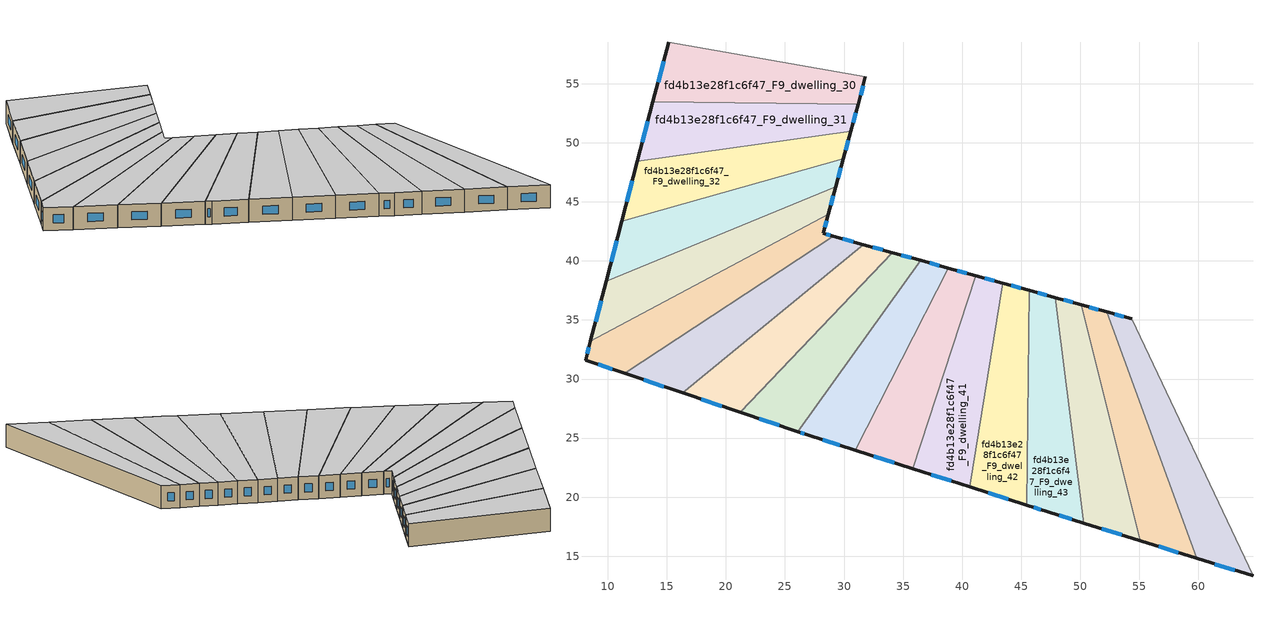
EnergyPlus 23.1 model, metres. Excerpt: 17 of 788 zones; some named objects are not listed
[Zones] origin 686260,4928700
fd4b13e28f1c6f47_F9_dwelling_30
 floor to fd4b13e28f1c6f47_F8_dwelling_30 (EU_floor_Construction): 31.82,55.6 31.19,53.29 13.82,53.48 15.14,58.54 z27
 wall outside (EU_wall_Construction): 31.19,53.29 31.82,55.6 / 15.14,58.54 13.82,53.48 z27:30
 wall to fd4b13e28f1c6f47_F9_dwelling_31 (EU_wall_Construction): 13.82,53.48 31.19,53.29 z27:30
 wall to fd4b13e28f1c6f47_F9_dwelling_29 (EU_wall_Construction): 31.82,55.6 15.14,58.54 z27:30
 window (EU_Window_Construction): 31.4,54.04 31.62,54.85 / 14.71,56.9 14.25,55.12 z27.97:29.03
 ceiling to fd4b13e28f1c6f47_F10_dwelling_30 (EU_floor_Construction): 31.19,53.29 31.82,55.6 15.14,58.54 13.82,53.48 z30
fd4b13e28f1c6f47_F9_dwelling_31
 floor to fd4b13e28f1c6f47_F8_dwelling_31 (EU_floor_Construction): 31.19,53.29 30.57,50.97 12.5,48.42 13.82,53.48 z27
 wall outside (EU_wall_Construction): 30.57,50.97 31.19,53.29 / 13.82,53.48 12.5,48.42 z27:30
 wall to fd4b13e28f1c6f47_F9_dwelling_32 (EU_wall_Construction): 12.5,48.42 30.57,50.97 z27:30
 window (EU_Window_Construction): 30.77,51.72 30.99,52.53 / 13.39,51.84 12.93,50.06 z27.97:29.03
 ceiling to fd4b13e28f1c6f47_F10_dwelling_31 (EU_floor_Construction): 30.57,50.97 31.19,53.29 13.82,53.48 12.5,48.42 z30
fd4b13e28f1c6f47_F9_dwelling_32
 floor to fd4b13e28f1c6f47_F8_dwelling_32 (EU_floor_Construction): 30.57,50.97 29.94,48.64 11.18,43.36 12.5,48.42 z27
 wall outside (EU_wall_Construction): 29.94,48.64 30.57,50.97 / 12.5,48.42 11.18,43.36 z27:30
 wall to fd4b13e28f1c6f47_F9_dwelling_33 (EU_wall_Construction): 11.18,43.36 29.94,48.64 z27:30
 window (EU_Window_Construction): 30.14,49.39 30.36,50.21 / 12.07,46.78 11.61,45 z27.97:29.03
 ceiling to fd4b13e28f1c6f47_F10_dwelling_32 (EU_floor_Construction): 29.94,48.64 30.57,50.97 12.5,48.42 11.18,43.36 z30
fd4b13e28f1c6f47_F9_dwelling_33
 floor to fd4b13e28f1c6f47_F8_dwelling_33 (EU_floor_Construction): 29.94,48.64 29.3,46.3 9.85,38.29 11.18,43.36 z27
 wall outside (EU_wall_Construction): 29.3,46.3 29.94,48.64 / 11.18,43.36 9.85,38.29 z27:30
 wall to fd4b13e28f1c6f47_F9_dwelling_34 (EU_wall_Construction): 9.85,38.29 29.3,46.3 z27:30
 window (EU_Window_Construction): 29.51,47.06 29.73,47.88 / 10.75,41.72 10.28,39.93 z27.97:29.03
 ceiling to fd4b13e28f1c6f47_F10_dwelling_33 (EU_floor_Construction): 29.3,46.3 29.94,48.64 11.18,43.36 9.85,38.29 z30
fd4b13e28f1c6f47_F9_dwelling_34
 floor to fd4b13e28f1c6f47_F8_dwelling_34 (EU_floor_Construction): 29.3,46.3 28.67,43.95 8.53,33.22 9.85,38.29 z27
 wall outside (EU_wall_Construction): 28.67,43.95 29.3,46.3 / 9.85,38.29 8.53,33.22 z27:30
 wall to fd4b13e28f1c6f47_F9_dwelling_35 (EU_wall_Construction): 8.53,33.22 28.67,43.95 z27:30
 window (EU_Window_Construction): 28.87,44.71 29.1,45.54 / 9.43,36.65 8.96,34.86 z27.97:29.03
 ceiling to fd4b13e28f1c6f47_F10_dwelling_34 (EU_floor_Construction): 28.67,43.95 29.3,46.3 9.85,38.29 8.53,33.22 z30
fd4b13e28f1c6f47_F9_dwelling_35
 floor to fd4b13e28f1c6f47_F8_dwelling_35 (EU_floor_Construction): 28.67,43.95 28.23,42.33 29.09,42.09 11.44,30.48 8.11,31.6 8.53,33.22 z27
 wall outside (EU_wall_Construction): 29.09,42.09 28.23,42.33 28.67,43.95 / 8.53,33.22 8.11,31.6 11.44,30.48 z27:30
 wall to fd4b13e28f1c6f47_F9_dwelling_36 (EU_wall_Construction): 11.44,30.48 29.09,42.09 z27:30
 window (EU_Window_Construction): 28.37,42.86 28.52,43.42 / 28.81,42.17 28.51,42.25 / 9.19,31.24 10.36,30.84 / 8.39,32.69 8.24,32.12 z27.97:29.03
 ceiling to fd4b13e28f1c6f47_F10_dwelling_35 (EU_floor_Construction): 29.09,42.09 28.23,42.33 28.67,43.95 8.53,33.22 8.11,31.6 11.44,30.48 z30
fd4b13e28f1c6f47_F9_dwelling_36
 floor to fd4b13e28f1c6f47_F8_dwelling_36 (EU_floor_Construction): 31.62,41.39 16.35,28.83 11.44,30.48 29.09,42.09 z27
 wall outside (EU_wall_Construction): 31.62,41.39 29.09,42.09 / 11.44,30.48 16.35,28.83 z27:30
 wall to fd4b13e28f1c6f47_F9_dwelling_37 (EU_wall_Construction): 16.35,28.83 31.62,41.39 z27:30
 window (EU_Window_Construction): 30.8,41.62 29.91,41.86 / 13.03,29.94 14.75,29.36 z27.97:29.03
 ceiling to fd4b13e28f1c6f47_F10_dwelling_36 (EU_floor_Construction): 31.62,41.39 29.09,42.09 11.44,30.48 16.35,28.83 z30
fd4b13e28f1c6f47_F9_dwelling_37
 floor to fd4b13e28f1c6f47_F8_dwelling_37 (EU_floor_Construction): 34.08,40.71 21.23,27.18 16.35,28.83 31.62,41.39 z27
 wall outside (EU_wall_Construction): 34.08,40.71 31.62,41.39 / 16.35,28.83 21.23,27.18 z27:30
 wall to fd4b13e28f1c6f47_F9_dwelling_38 (EU_wall_Construction): 21.23,27.18 34.08,40.71 z27:30
 window (EU_Window_Construction): 33.28,40.93 32.41,41.17 / 17.93,28.29 19.65,27.71 z27.97:29.03
 ceiling to fd4b13e28f1c6f47_F10_dwelling_37 (EU_floor_Construction): 21.23,27.18 34.08,40.71 31.62,41.39 16.35,28.83 z30
fd4b13e28f1c6f47_F9_dwelling_38
 floor to fd4b13e28f1c6f47_F8_dwelling_38 (EU_floor_Construction): 36.49,40.05 26.08,25.55 21.23,27.18 34.08,40.71 z27
 wall outside (EU_wall_Construction): 36.49,40.05 34.08,40.71 / 21.23,27.18 26.08,25.55 z27:30
 wall to fd4b13e28f1c6f47_F9_dwelling_39 (EU_wall_Construction): 26.08,25.55 36.49,40.05 z27:30
 window (EU_Window_Construction): 35.71,40.26 34.86,40.5 / 22.8,26.65 24.51,26.08 z27.97:29.03
 ceiling to fd4b13e28f1c6f47_F10_dwelling_38 (EU_floor_Construction): 26.08,25.55 36.49,40.05 34.08,40.71 21.23,27.18 z30
fd4b13e28f1c6f47_F9_dwelling_39
 floor to fd4b13e28f1c6f47_F8_dwelling_39 (EU_floor_Construction): 38.84,39.39 30.95,23.97 26.88,25.28 26.08,25.55 36.49,40.05 z27
 wall outside (EU_wall_Construction): 38.84,39.39 36.49,40.05 / 26.08,25.55 26.88,25.28 30.95,23.97 z27:30
 wall to fd4b13e28f1c6f47_F9_dwelling_40 (EU_wall_Construction): 30.95,23.97 38.84,39.39 z27:30
 window (EU_Window_Construction): 38.08,39.61 37.25,39.84 / 28.2,24.86 29.63,24.4 / 26.34,25.46 26.62,25.37 z27.97:29.03
 ceiling to fd4b13e28f1c6f47_F10_dwelling_39 (EU_floor_Construction): 30.95,23.97 38.84,39.39 36.49,40.05 26.08,25.55 26.88,25.28 z30
fd4b13e28f1c6f47_F9_dwelling_40
 floor to fd4b13e28f1c6f47_F8_dwelling_40 (EU_floor_Construction): 41.16,38.75 35.81,22.42 30.95,23.97 38.84,39.39 z27
 wall outside (EU_wall_Construction): 41.16,38.75 38.84,39.39 / 30.95,23.97 35.81,22.42 z27:30
 wall to fd4b13e28f1c6f47_F9_dwelling_41 (EU_wall_Construction): 35.81,22.42 41.16,38.75 z27:30
 window (EU_Window_Construction): 40.41,38.96 39.59,39.19 / 32.53,23.47 34.24,22.92 z27.97:29.03
 ceiling to fd4b13e28f1c6f47_F10_dwelling_40 (EU_floor_Construction): 35.81,22.42 41.16,38.75 38.84,39.39 30.95,23.97 z30
fd4b13e28f1c6f47_F9_dwelling_41
 floor to fd4b13e28f1c6f47_F8_dwelling_41 (EU_floor_Construction): 43.44,38.12 40.65,20.87 35.81,22.42 41.16,38.75 z27
 wall outside (EU_wall_Construction): 43.44,38.12 41.16,38.75 / 35.81,22.42 40.65,20.87 z27:30
 wall to fd4b13e28f1c6f47_F9_dwelling_42 (EU_wall_Construction): 40.65,20.87 43.44,38.12 z27:30
 window (EU_Window_Construction): 42.7,38.33 41.9,38.55 / 37.38,21.92 39.08,21.37 z27.97:29.03
 ceiling to fd4b13e28f1c6f47_F10_dwelling_41 (EU_floor_Construction): 40.65,20.87 43.44,38.12 41.16,38.75 35.81,22.42 z30
fd4b13e28f1c6f47_F9_dwelling_42
 floor to fd4b13e28f1c6f47_F8_dwelling_42 (EU_floor_Construction): 45.69,37.5 45.48,19.32 40.65,20.87 43.44,38.12 z27
 wall outside (EU_wall_Construction): 45.69,37.5 43.44,38.12 / 40.65,20.87 45.48,19.32 z27:30
 wall to fd4b13e28f1c6f47_F9_dwelling_43 (EU_wall_Construction): 45.48,19.32 45.69,37.5 z27:30
 window (EU_Window_Construction): 44.96,37.7 44.17,37.92 / 42.22,20.37 43.91,19.82 z27.97:29.03
 ceiling to fd4b13e28f1c6f47_F10_dwelling_42 (EU_floor_Construction): 45.48,19.32 45.69,37.5 43.44,38.12 40.65,20.87 z30
fd4b13e28f1c6f47_F9_dwelling_43
 floor to fd4b13e28f1c6f47_F8_dwelling_43 (EU_floor_Construction): 47.9,36.89 50.29,17.81 47.24,18.76 45.48,19.32 45.69,37.5 z27
 wall outside (EU_wall_Construction): 47.9,36.89 45.69,37.5 / 45.48,19.32 47.24,18.76 50.29,17.81 z27:30
 wall to fd4b13e28f1c6f47_F9_dwelling_44 (EU_wall_Construction): 50.29,17.81 47.9,36.89 z27:30
 window (EU_Window_Construction): 47.18,37.09 46.4,37.3 / 48.23,18.45 49.3,18.12 / 46.05,19.14 46.67,18.94 z27.97:29.03
 ceiling to fd4b13e28f1c6f47_F10_dwelling_43 (EU_floor_Construction): 50.29,17.81 47.9,36.89 45.69,37.5 45.48,19.32 47.24,18.76 z30
fd4b13e28f1c6f47_F9_dwelling_44
 floor to fd4b13e28f1c6f47_F8_dwelling_44 (EU_floor_Construction): 50.08,36.29 55.08,16.31 50.29,17.81 47.9,36.89 z27
 wall outside (EU_wall_Construction): 50.08,36.29 47.9,36.89 / 50.29,17.81 55.08,16.31 z27:30
 wall to fd4b13e28f1c6f47_F9_dwelling_45 (EU_wall_Construction): 55.08,16.31 50.08,36.29 z27:30
 window (EU_Window_Construction): 49.37,36.48 48.6,36.7 / 51.84,17.32 53.53,16.79 z27.97:29.03
 ceiling to fd4b13e28f1c6f47_F10_dwelling_44 (EU_floor_Construction): 55.08,16.31 50.08,36.29 47.9,36.89 50.29,17.81 z30
fd4b13e28f1c6f47_F9_dwelling_45
 floor to fd4b13e28f1c6f47_F8_dwelling_45 (EU_floor_Construction): 52.23,35.69 59.86,14.81 55.08,16.31 50.08,36.29 z27
 wall outside (EU_wall_Construction): 52.23,35.69 50.08,36.29 / 55.08,16.31 59.86,14.81 z27:30
 wall to fd4b13e28f1c6f47_F9_dwelling_46 (EU_wall_Construction): 59.86,14.81 52.23,35.69 z27:30
 window (EU_Window_Construction): 51.53,35.89 50.78,36.1 / 56.63,15.82 58.31,15.3 z27.97:29.03
 ceiling to fd4b13e28f1c6f47_F10_dwelling_45 (EU_floor_Construction): 59.86,14.81 52.23,35.69 50.08,36.29 55.08,16.31 z30
fd4b13e28f1c6f47_F9_dwelling_46
 floor to fd4b13e28f1c6f47_F8_dwelling_46 (EU_floor_Construction): 54.36,35.1 64.63,13.32 59.86,14.81 52.23,35.69 z27
 wall outside (EU_wall_Construction): 54.36,35.1 52.23,35.69 / 59.86,14.81 64.63,13.32 z27:30
 wall to fd4b13e28f1c6f47_F9_dwelling_47 (EU_wall_Construction): 64.63,13.32 54.36,35.1 z27:30
 window (EU_Window_Construction): 53.67,35.29 52.92,35.5 / 61.41,14.33 63.09,13.81 z27.97:29.03
 ceiling to fd4b13e28f1c6f47_F10_dwelling_46 (EU_floor_Construction): 64.63,13.32 54.36,35.1 52.23,35.69 59.86,14.81 z30
[Building]
EU S2 Campaign: North Axis=0; Terrain=City; Solar Distribution=FullExterior
[Site:Location]
Bologna: Latitude=44.5; Longitude=11.25; Time Zone=1; Elevation=37
[SizingPeriod:WeatherFileDays]
AnnualSizingPeriod: Begin Month=1; Begin Day of Month=1; End Month=12; End Day of Month=31; Day of Week for Start Day=Monday; Use Weather File Daylight Saving Period=No; Use Weather File Rain and Snow Indicators=No
[MATERIAL]
EU_InternalMass_Material: Roughness=MediumRough; Thickness=0.1; Conductivity=1; Density=1800; Specific Heat=900; Thermal Absorptance=0.9; Solar Absorptance=0.7; Visible Absorptance=0.7
[MATERIAL:NOMASS] Roughness=MediumRough; Thermal Absorptance=0.9; Solar Absorptance=0.7; Visible Absorptance=0.7
Name | Thermal Resistance
EU_wall_NoMass | 0.779417
EU_floor_NoMass | 0.588222
[WINDOWMATERIAL:SIMPLEGLAZINGSYSTEM]
EU_Window_SimpleGlazing: UFactor=5.16242; Solar Heat Gain Coefficient=0.85; Visible Transmittance=0.85
[CONSTRUCTION]
EU_wall_Construction: EU_wall_NoMass
EU_floor_Construction: EU_floor_NoMass
EU_Window_Construction: EU_Window_SimpleGlazing
EU_InternalMass_Construction: EU_InternalMass_Material
[ZONE] Type=1; Multiplier=1; Ceiling Height=autocalculate; Floor Area=autocalculate; Part of Total Floor Area=Yes
Name | Volume
fd4b13e28f1c6f47_F9_dwelling_30 | 192.746
fd4b13e28f1c6f47_F9_dwelling_31 | 192.7
fd4b13e28f1c6f47_F9_dwelling_32 | 192.765
fd4b13e28f1c6f47_F9_dwelling_33 | 192.771
fd4b13e28f1c6f47_F9_dwelling_34 | 192.793
fd4b13e28f1c6f47_F9_dwelling_35; fd4b13e28f1c6f47_F9_dwelling_39 | 192.729
fd4b13e28f1c6f47_F9_dwelling_36 | 192.747
fd4b13e28f1c6f47_F9_dwelling_37 | 192.818
fd4b13e28f1c6f47_F9_dwelling_38 | 192.737
fd4b13e28f1c6f47_F9_dwelling_40 | 192.768
fd4b13e28f1c6f47_F9_dwelling_41 | 192.74
fd4b13e28f1c6f47_F9_dwelling_42 | 192.784
fd4b13e28f1c6f47_F9_dwelling_43 | 192.696
fd4b13e28f1c6f47_F9_dwelling_44; fd4b13e28f1c6f47_F9_dwelling_46 | 192.815
fd4b13e28f1c6f47_F9_dwelling_45 | 192.736
[INTERNALMASS] Construction=EU_InternalMass_Construction
Name | Zone or ZoneList | Surface Area
fd4b13e28f1c6f47_F9_dwelling_30_EU_InternalMass | fd4b13e28f1c6f47_F9_dwelling_30 | 64.2487
fd4b13e28f1c6f47_F9_dwelling_31_EU_InternalMass | fd4b13e28f1c6f47_F9_dwelling_31 | 64.2332
fd4b13e28f1c6f47_F9_dwelling_32_EU_InternalMass | fd4b13e28f1c6f47_F9_dwelling_32 | 64.2551
fd4b13e28f1c6f47_F9_dwelling_33_EU_InternalMass | fd4b13e28f1c6f47_F9_dwelling_33 | 64.257
fd4b13e28f1c6f47_F9_dwelling_34_EU_InternalMass | fd4b13e28f1c6f47_F9_dwelling_34 | 64.2645
fd4b13e28f1c6f47_F9_dwelling_35_EU_InternalMass | fd4b13e28f1c6f47_F9_dwelling_35 | 64.2427
fd4b13e28f1c6f47_F9_dwelling_36_EU_InternalMass | fd4b13e28f1c6f47_F9_dwelling_36 | 64.2492
fd4b13e28f1c6f47_F9_dwelling_37_EU_InternalMass | fd4b13e28f1c6f47_F9_dwelling_37 | 64.2731
fd4b13e28f1c6f47_F9_dwelling_38_EU_InternalMass | fd4b13e28f1c6f47_F9_dwelling_38 | 64.2455
fd4b13e28f1c6f47_F9_dwelling_39_EU_InternalMass | fd4b13e28f1c6f47_F9_dwelling_39 | 64.2439
fd4b13e28f1c6f47_F9_dwelling_40_EU_InternalMass | fd4b13e28f1c6f47_F9_dwelling_40 | 64.2564
fd4b13e28f1c6f47_F9_dwelling_41_EU_InternalMass | fd4b13e28f1c6f47_F9_dwelling_41 | 64.2463
fd4b13e28f1c6f47_F9_dwelling_42_EU_InternalMass | fd4b13e28f1c6f47_F9_dwelling_42 | 64.2613
fd4b13e28f1c6f47_F9_dwelling_43_EU_InternalMass | fd4b13e28f1c6f47_F9_dwelling_43 | 64.2319
fd4b13e28f1c6f47_F9_dwelling_44_EU_InternalMass | fd4b13e28f1c6f47_F9_dwelling_44 | 64.2717
fd4b13e28f1c6f47_F9_dwelling_45_EU_InternalMass | fd4b13e28f1c6f47_F9_dwelling_45 | 64.2452
fd4b13e28f1c6f47_F9_dwelling_46_EU_InternalMass | fd4b13e28f1c6f47_F9_dwelling_46 | 64.2717
[OTHEREQUIPMENT] Fuel Type=Electricity; Design Level Calculation Method=Watts/Area; Power per Zone Floor Area=1; Fraction Latent=0; Fraction Radiant=0; Fraction Lost=0; Carbon Dioxide Generation Rate=0; EndUse Subcategory=EU_Step8_InternalGains
Name | Zone or ZoneList or Space or SpaceList | Schedule
EU_Step8_InternalGain_fd4b13e28f1c6f47_F9_dwelling_30_f000 | fd4b13e28f1c6f47_F9_dwelling_30 | EU_Step8_GainSchedule_fd4b13e28f1c6f47_F9_dwelling_30_f000
EU_Step8_InternalGain_fd4b13e28f1c6f47_F9_dwelling_31_f000 | fd4b13e28f1c6f47_F9_dwelling_31 | EU_Step8_GainSchedule_fd4b13e28f1c6f47_F9_dwelling_31_f000
EU_Step8_InternalGain_fd4b13e28f1c6f47_F9_dwelling_32_f000 | fd4b13e28f1c6f47_F9_dwelling_32 | EU_Step8_GainSchedule_fd4b13e28f1c6f47_F9_dwelling_32_f000
EU_Step8_InternalGain_fd4b13e28f1c6f47_F9_dwelling_33_f000 | fd4b13e28f1c6f47_F9_dwelling_33 | EU_Step8_GainSchedule_fd4b13e28f1c6f47_F9_dwelling_33_f000
EU_Step8_InternalGain_fd4b13e28f1c6f47_F9_dwelling_34_f000 | fd4b13e28f1c6f47_F9_dwelling_34 | EU_Step8_GainSchedule_fd4b13e28f1c6f47_F9_dwelling_34_f000
EU_Step8_InternalGain_fd4b13e28f1c6f47_F9_dwelling_35_f000 | fd4b13e28f1c6f47_F9_dwelling_35 | EU_Step8_GainSchedule_fd4b13e28f1c6f47_F9_dwelling_35_f000
EU_Step8_InternalGain_fd4b13e28f1c6f47_F9_dwelling_36_f000 | fd4b13e28f1c6f47_F9_dwelling_36 | EU_Step8_GainSchedule_fd4b13e28f1c6f47_F9_dwelling_36_f000
EU_Step8_InternalGain_fd4b13e28f1c6f47_F9_dwelling_37_f000 | fd4b13e28f1c6f47_F9_dwelling_37 | EU_Step8_GainSchedule_fd4b13e28f1c6f47_F9_dwelling_37_f000
EU_Step8_InternalGain_fd4b13e28f1c6f47_F9_dwelling_38_f000 | fd4b13e28f1c6f47_F9_dwelling_38 | EU_Step8_GainSchedule_fd4b13e28f1c6f47_F9_dwelling_38_f000
EU_Step8_InternalGain_fd4b13e28f1c6f47_F9_dwelling_39_f000 | fd4b13e28f1c6f47_F9_dwelling_39 | EU_Step8_GainSchedule_fd4b13e28f1c6f47_F9_dwelling_39_f000
EU_Step8_InternalGain_fd4b13e28f1c6f47_F9_dwelling_40_f000 | fd4b13e28f1c6f47_F9_dwelling_40 | EU_Step8_GainSchedule_fd4b13e28f1c6f47_F9_dwelling_40_f000
EU_Step8_InternalGain_fd4b13e28f1c6f47_F9_dwelling_41_f000 | fd4b13e28f1c6f47_F9_dwelling_41 | EU_Step8_GainSchedule_fd4b13e28f1c6f47_F9_dwelling_41_f000
EU_Step8_InternalGain_fd4b13e28f1c6f47_F9_dwelling_42_f000 | fd4b13e28f1c6f47_F9_dwelling_42 | EU_Step8_GainSchedule_fd4b13e28f1c6f47_F9_dwelling_42_f000
EU_Step8_InternalGain_fd4b13e28f1c6f47_F9_dwelling_43_f000 | fd4b13e28f1c6f47_F9_dwelling_43 | EU_Step8_GainSchedule_fd4b13e28f1c6f47_F9_dwelling_43_f000
EU_Step8_InternalGain_fd4b13e28f1c6f47_F9_dwelling_44_f000 | fd4b13e28f1c6f47_F9_dwelling_44 | EU_Step8_GainSchedule_fd4b13e28f1c6f47_F9_dwelling_44_f000
EU_Step8_InternalGain_fd4b13e28f1c6f47_F9_dwelling_45_f000 | fd4b13e28f1c6f47_F9_dwelling_45 | EU_Step8_GainSchedule_fd4b13e28f1c6f47_F9_dwelling_45_f000
EU_Step8_InternalGain_fd4b13e28f1c6f47_F9_dwelling_46_f000 | fd4b13e28f1c6f47_F9_dwelling_46 | EU_Step8_GainSchedule_fd4b13e28f1c6f47_F9_dwelling_46_f000
[ZONEVENTILATION:DESIGNFLOWRATE] Schedule=EU_AlwaysOn; Design Flow Rate Calculation Method=AirChanges/Hour; Air Changes per Hour=0.712058; Ventilation Type=Natural; Fan Pressure Rise=0; Fan Total Efficiency=1; Constant Term Coefficient=1; Temperature Term Coefficient=0; Velocity Term Coefficient=0; Velocity Squared Term Coefficient=0; Minimum Indoor Temperature=-100; Maximum Indoor Temperature=100; Delta Temperature=-100; Minimum Outdoor Temperature=-100; Maximum Outdoor Temperature=100; Maximum Wind Speed=40
Name | Zone or ZoneList or Space or SpaceList
EU_ConstantAir_fd4b13e28f1c6f47_F9_dwelling_30 | fd4b13e28f1c6f47_F9_dwelling_30
EU_ConstantAir_fd4b13e28f1c6f47_F9_dwelling_31 | fd4b13e28f1c6f47_F9_dwelling_31
EU_ConstantAir_fd4b13e28f1c6f47_F9_dwelling_32 | fd4b13e28f1c6f47_F9_dwelling_32
EU_ConstantAir_fd4b13e28f1c6f47_F9_dwelling_33 | fd4b13e28f1c6f47_F9_dwelling_33
EU_ConstantAir_fd4b13e28f1c6f47_F9_dwelling_34 | fd4b13e28f1c6f47_F9_dwelling_34
EU_ConstantAir_fd4b13e28f1c6f47_F9_dwelling_35 | fd4b13e28f1c6f47_F9_dwelling_35
EU_ConstantAir_fd4b13e28f1c6f47_F9_dwelling_36 | fd4b13e28f1c6f47_F9_dwelling_36
EU_ConstantAir_fd4b13e28f1c6f47_F9_dwelling_37 | fd4b13e28f1c6f47_F9_dwelling_37
EU_ConstantAir_fd4b13e28f1c6f47_F9_dwelling_38 | fd4b13e28f1c6f47_F9_dwelling_38
EU_ConstantAir_fd4b13e28f1c6f47_F9_dwelling_39 | fd4b13e28f1c6f47_F9_dwelling_39
EU_ConstantAir_fd4b13e28f1c6f47_F9_dwelling_40 | fd4b13e28f1c6f47_F9_dwelling_40
EU_ConstantAir_fd4b13e28f1c6f47_F9_dwelling_41 | fd4b13e28f1c6f47_F9_dwelling_41
EU_ConstantAir_fd4b13e28f1c6f47_F9_dwelling_42 | fd4b13e28f1c6f47_F9_dwelling_42
EU_ConstantAir_fd4b13e28f1c6f47_F9_dwelling_43 | fd4b13e28f1c6f47_F9_dwelling_43
EU_ConstantAir_fd4b13e28f1c6f47_F9_dwelling_44 | fd4b13e28f1c6f47_F9_dwelling_44
EU_ConstantAir_fd4b13e28f1c6f47_F9_dwelling_45 | fd4b13e28f1c6f47_F9_dwelling_45
EU_ConstantAir_fd4b13e28f1c6f47_F9_dwelling_46 | fd4b13e28f1c6f47_F9_dwelling_46
[HVACTEMPLATE:ZONE:IDEALLOADSAIRSYSTEM] System Availability Schedule=EU_AlwaysOn; Maximum Heating Supply Air Temperature=50; Minimum Cooling Supply Air Temperature=13; Maximum Heating Supply Air Humidity Ratio=0.0156; Minimum Cooling Supply Air Humidity Ratio=0.0077; Heating Limit=NoLimit; Cooling Limit=NoLimit; Heating Availability Schedule=EU_AlwaysOn; Cooling Availability Schedule=EU_CoolingOff; Dehumidification Control Type=ConstantSensibleHeatRatio; Cooling Sensible Heat Ratio=0.7; Dehumidification Setpoint=60; Humidification Control Type=None; Humidification Setpoint=30; Outdoor Air Method=None; Outdoor Air Flow Rate per Person=0.00944; Outdoor Air Flow Rate per Zone Floor Area=0; Outdoor Air Flow Rate per Zone=0; Demand Controlled Ventilation Type=None; Outdoor Air Economizer Type=NoEconomizer; Heat Recovery Type=None; Sensible Heat Recovery Effectiveness=0.7; Latent Heat Recovery Effectiveness=0.65
Name | Template Thermostat
fd4b13e28f1c6f47_F9_dwelling_30 | EU_HeatOnly_fd4b13e28f1c6f47_F9_dwelling_30
fd4b13e28f1c6f47_F9_dwelling_31 | EU_HeatOnly_fd4b13e28f1c6f47_F9_dwelling_31
fd4b13e28f1c6f47_F9_dwelling_32 | EU_HeatOnly_fd4b13e28f1c6f47_F9_dwelling_32
fd4b13e28f1c6f47_F9_dwelling_33 | EU_HeatOnly_fd4b13e28f1c6f47_F9_dwelling_33
fd4b13e28f1c6f47_F9_dwelling_34 | EU_HeatOnly_fd4b13e28f1c6f47_F9_dwelling_34
fd4b13e28f1c6f47_F9_dwelling_35 | EU_HeatOnly_fd4b13e28f1c6f47_F9_dwelling_35
fd4b13e28f1c6f47_F9_dwelling_36 | EU_HeatOnly_fd4b13e28f1c6f47_F9_dwelling_36
fd4b13e28f1c6f47_F9_dwelling_37 | EU_HeatOnly_fd4b13e28f1c6f47_F9_dwelling_37
fd4b13e28f1c6f47_F9_dwelling_38 | EU_HeatOnly_fd4b13e28f1c6f47_F9_dwelling_38
fd4b13e28f1c6f47_F9_dwelling_39 | EU_HeatOnly_fd4b13e28f1c6f47_F9_dwelling_39
fd4b13e28f1c6f47_F9_dwelling_40 | EU_HeatOnly_fd4b13e28f1c6f47_F9_dwelling_40
fd4b13e28f1c6f47_F9_dwelling_41 | EU_HeatOnly_fd4b13e28f1c6f47_F9_dwelling_41
fd4b13e28f1c6f47_F9_dwelling_42 | EU_HeatOnly_fd4b13e28f1c6f47_F9_dwelling_42
fd4b13e28f1c6f47_F9_dwelling_43 | EU_HeatOnly_fd4b13e28f1c6f47_F9_dwelling_43
fd4b13e28f1c6f47_F9_dwelling_44 | EU_HeatOnly_fd4b13e28f1c6f47_F9_dwelling_44
fd4b13e28f1c6f47_F9_dwelling_45 | EU_HeatOnly_fd4b13e28f1c6f47_F9_dwelling_45
fd4b13e28f1c6f47_F9_dwelling_46 | EU_HeatOnly_fd4b13e28f1c6f47_F9_dwelling_46
[SIZING:ZONE] Zone Cooling Design Supply Air Temperature Input Method=SupplyAirTemperature; Zone Cooling Design Supply Air Temperature=13; Zone Heating Design Supply Air Temperature Input Method=SupplyAirTemperature; Zone Heating Design Supply Air Temperature=50; Zone Cooling Design Supply Air Humidity Ratio=0.008; Zone Heating Design Supply Air Humidity Ratio=0.008; Cooling Design Air Flow Method=DesignDay; Cooling Design Air Flow Rate=0; Cooling Minimum Air Flow per Zone Floor Area=0.000762; Cooling Minimum Air Flow=0; Cooling Minimum Air Flow Fraction=0.2; Heating Design Air Flow Method=DesignDay; Heating Design Air Flow Rate=0; Heating Maximum Air Flow per Zone Floor Area=0.002032; Heating Maximum Air Flow=0.141576; Heating Maximum Air Flow Fraction=0.3; Account for Dedicated Outdoor Air System=No; Dedicated Outdoor Air System Control Strategy=NeutralSupplyAir; Dedicated Outdoor Air Low Setpoint Temperature for Design=autosize; Dedicated Outdoor Air High Setpoint Temperature for Design=autosize; Zone Load Sizing Method=Sensible Load Only No Latent Load; Zone Latent Cooling Design Supply Air Humidity Ratio Input Method=HumidityRatioDifference; Zone Cooling Design Supply Air Humidity Ratio Difference=0.005; Zone Latent Heating Design Supply Air Humidity Ratio Input Method=HumidityRatioDifference; Zone Humidification Design Supply Air Humidity Ratio Difference=0.005
fd4b13e28f1c6f47_F9_dwelling_30; fd4b13e28f1c6f47_F9_dwelling_31; fd4b13e28f1c6f47_F9_dwelling_32; fd4b13e28f1c6f47_F9_dwelling_33; fd4b13e28f1c6f47_F9_dwelling_34; fd4b13e28f1c6f47_F9_dwelling_35; fd4b13e28f1c6f47_F9_dwelling_36; fd4b13e28f1c6f47_F9_dwelling_37; fd4b13e28f1c6f47_F9_dwelling_38; fd4b13e28f1c6f47_F9_dwelling_39; fd4b13e28f1c6f47_F9_dwelling_40; fd4b13e28f1c6f47_F9_dwelling_41; fd4b13e28f1c6f47_F9_dwelling_42; fd4b13e28f1c6f47_F9_dwelling_43; fd4b13e28f1c6f47_F9_dwelling_44; fd4b13e28f1c6f47_F9_dwelling_45; fd4b13e28f1c6f47_F9_dwelling_46
[SCHEDULE:CONSTANT]
Name | Hourly Value
EU_AlwaysOn | 1
EU_CoolingOff | 0
[SCHEDULE:FILE] Column Number=1; Rows to Skip at Top=0; Number of Hours of Data=8760; Column Separator=Comma; Interpolate to Timestep=No; Minutes per Item=60; Adjust Schedule for Daylight Savings=Yes
Name | File
EU_Step8_GainSchedule_fd4b13e28f1c6f47_F9_dwelling_30_f000 | ../../schedules/fd4b13e28f1c6f47/fd4b13e28f1c6f47_F9_dwelling_30_f000_gain.csv
EU_Step8_GainSchedule_fd4b13e28f1c6f47_F9_dwelling_31_f000 | ../../schedules/fd4b13e28f1c6f47/fd4b13e28f1c6f47_F9_dwelling_31_f000_gain.csv
EU_Step8_GainSchedule_fd4b13e28f1c6f47_F9_dwelling_32_f000 | ../../schedules/fd4b13e28f1c6f47/fd4b13e28f1c6f47_F9_dwelling_32_f000_gain.csv
EU_Step8_GainSchedule_fd4b13e28f1c6f47_F9_dwelling_33_f000 | ../../schedules/fd4b13e28f1c6f47/fd4b13e28f1c6f47_F9_dwelling_33_f000_gain.csv
EU_Step8_GainSchedule_fd4b13e28f1c6f47_F9_dwelling_34_f000 | ../../schedules/fd4b13e28f1c6f47/fd4b13e28f1c6f47_F9_dwelling_34_f000_gain.csv
EU_Step8_GainSchedule_fd4b13e28f1c6f47_F9_dwelling_35_f000 | ../../schedules/fd4b13e28f1c6f47/fd4b13e28f1c6f47_F9_dwelling_35_f000_gain.csv
EU_Step8_GainSchedule_fd4b13e28f1c6f47_F9_dwelling_36_f000 | ../../schedules/fd4b13e28f1c6f47/fd4b13e28f1c6f47_F9_dwelling_36_f000_gain.csv
EU_Step8_GainSchedule_fd4b13e28f1c6f47_F9_dwelling_37_f000 | ../../schedules/fd4b13e28f1c6f47/fd4b13e28f1c6f47_F9_dwelling_37_f000_gain.csv
EU_Step8_GainSchedule_fd4b13e28f1c6f47_F9_dwelling_38_f000 | ../../schedules/fd4b13e28f1c6f47/fd4b13e28f1c6f47_F9_dwelling_38_f000_gain.csv
EU_Step8_GainSchedule_fd4b13e28f1c6f47_F9_dwelling_39_f000 | ../../schedules/fd4b13e28f1c6f47/fd4b13e28f1c6f47_F9_dwelling_39_f000_gain.csv
EU_Step8_GainSchedule_fd4b13e28f1c6f47_F9_dwelling_40_f000 | ../../schedules/fd4b13e28f1c6f47/fd4b13e28f1c6f47_F9_dwelling_40_f000_gain.csv
EU_Step8_GainSchedule_fd4b13e28f1c6f47_F9_dwelling_41_f000 | ../../schedules/fd4b13e28f1c6f47/fd4b13e28f1c6f47_F9_dwelling_41_f000_gain.csv
EU_Step8_GainSchedule_fd4b13e28f1c6f47_F9_dwelling_42_f000 | ../../schedules/fd4b13e28f1c6f47/fd4b13e28f1c6f47_F9_dwelling_42_f000_gain.csv
EU_Step8_GainSchedule_fd4b13e28f1c6f47_F9_dwelling_43_f000 | ../../schedules/fd4b13e28f1c6f47/fd4b13e28f1c6f47_F9_dwelling_43_f000_gain.csv
EU_Step8_GainSchedule_fd4b13e28f1c6f47_F9_dwelling_44_f000 | ../../schedules/fd4b13e28f1c6f47/fd4b13e28f1c6f47_F9_dwelling_44_f000_gain.csv
EU_Step8_GainSchedule_fd4b13e28f1c6f47_F9_dwelling_45_f000 | ../../schedules/fd4b13e28f1c6f47/fd4b13e28f1c6f47_F9_dwelling_45_f000_gain.csv
EU_Step8_GainSchedule_fd4b13e28f1c6f47_F9_dwelling_46_f000 | ../../schedules/fd4b13e28f1c6f47/fd4b13e28f1c6f47_F9_dwelling_46_f000_gain.csv
